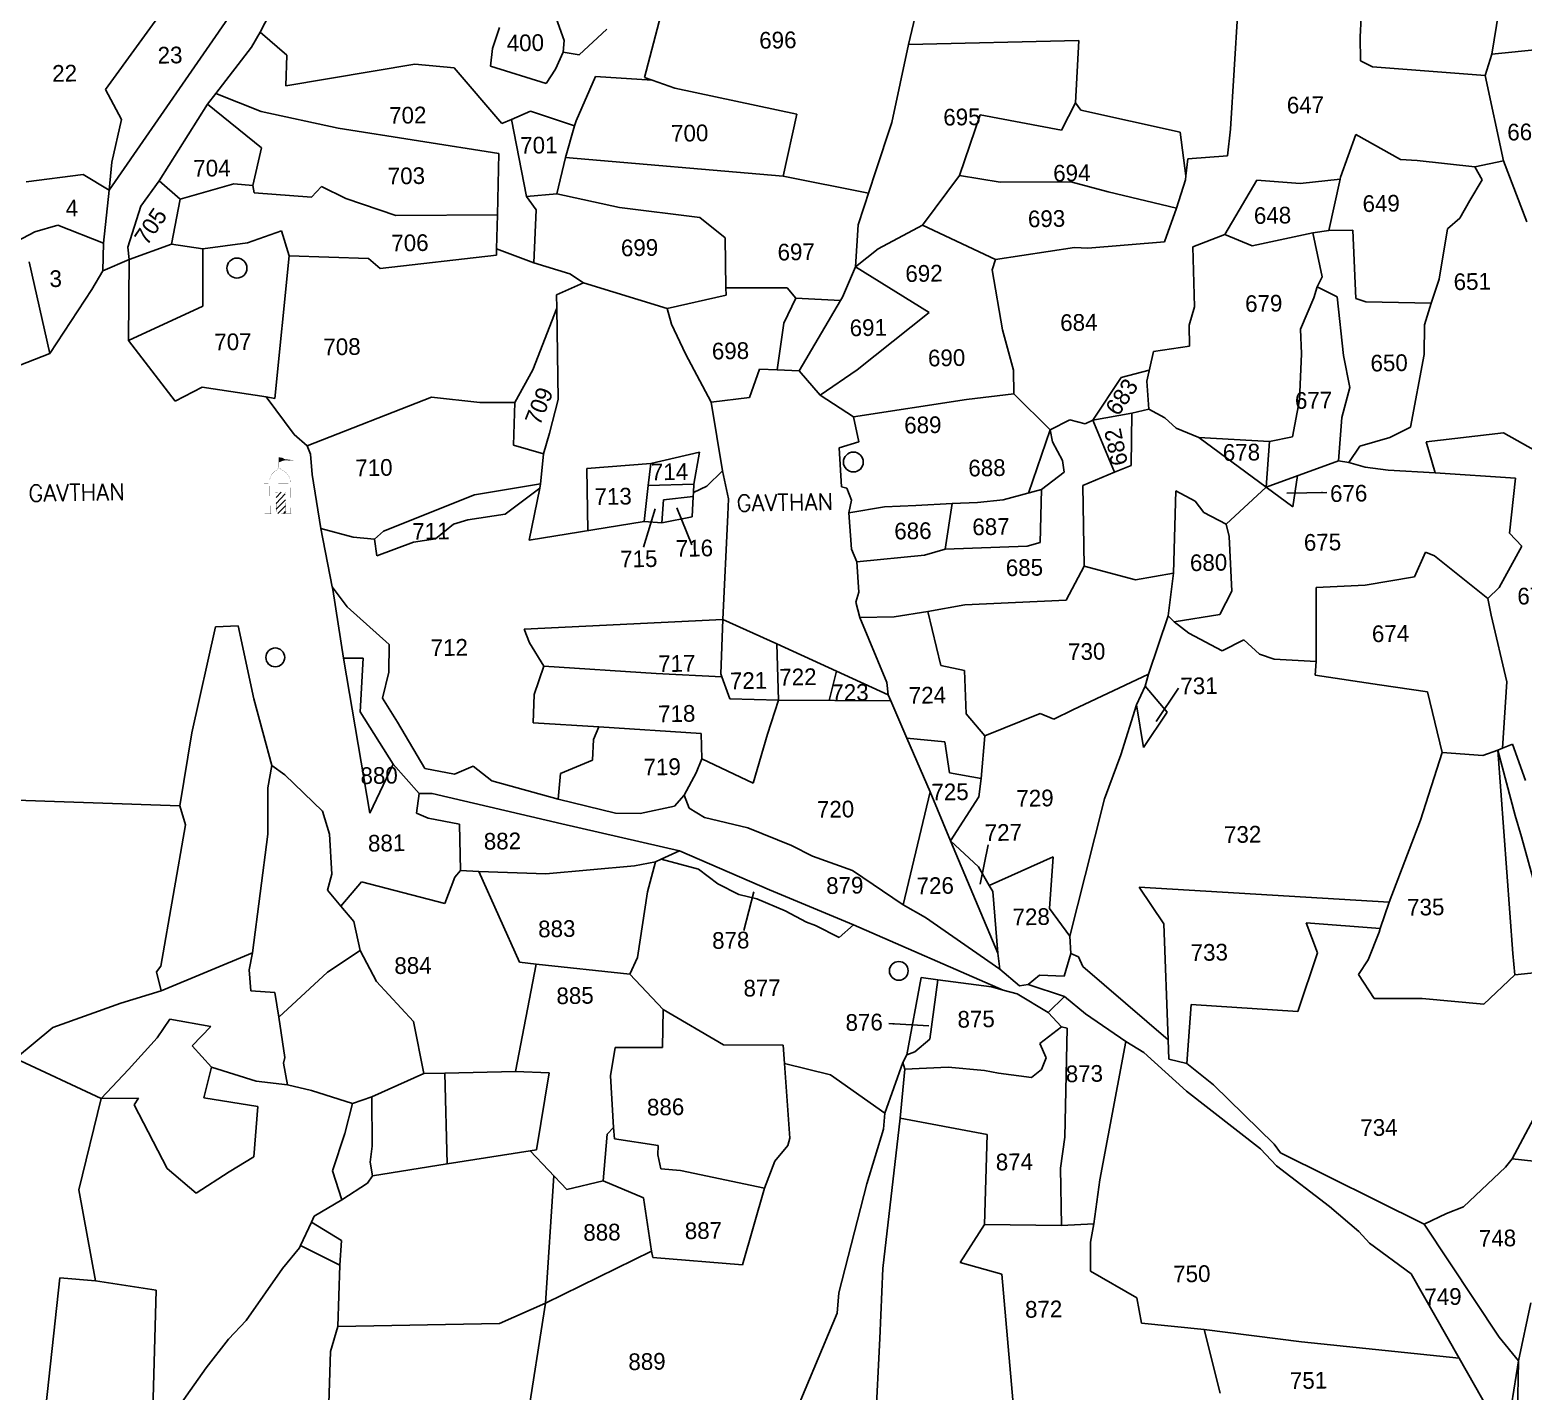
# Model space of a CAD drawing. Header units: metres. Extents: x 276272 to 279333, y 2076915 to 2080427.
# Drawn here: x 276950 to 277627, y 2077674 to 2078291 of the extents above; entities that cross this region are included whole.
import ezdxf

# ---------------------------------------------------------------- set-up
doc = ezdxf.new("R2010")
doc.units = ezdxf.units.M
for name, color, linetype in [('OFF', 1, 'Continuous'), ('POLY_PARCEL', 6, 'Continuous'), ('TEXT_MAPIN', 7, 'Continuous'), ('TEXT_PARCEL', 7, 'Continuous')]:
    doc.layers.add(name, color=color, linetype=linetype)
doc.styles.get("Standard").update_dxf_attribs({"font": 'simplex.shx'})
doc.styles.add('TEXT_MAP', font='', dxfattribs={"height": 1.8})
doc.styles.get('TEXT_MAP').set_extended_font_data('Kruti Dev 050')
doc.dimstyles.get("Standard").update_dxf_attribs({"dimtxt": 0.18, "dimasz": 0.18, "dimexe": 0.18, "dimexo": 0.0625, "dimgap": 0.09, "dimtad": 0, "dimtih": 1, "dimtoh": 1, "dimdec": 4, "dimzin": 0, "dimdsep": 46, "dimtxsty": 'Standard', "dimcen": 0.09, "dimadec": 0, "dimazin": 0, "dimtfac": 1, "dimtdec": 4, "dimtofl": 0, "dimtmove": 0, "dimatfit": 3, "dimfxl": 1, "dimtolj": 1, "dimtzin": 0, "dimarcsym": 0})

msp = doc.modelspace()

# ---------------------------------------------------------------- hatches: boundary and pattern name
at = {"linetype": 'Continuous'}
msp.add_hatch(color=256, dxfattribs=at).paths.add_polyline_path([(277064.83, 2078096.07), (277066.16, 2078096.31), (277067.65, 2078096.19), (277069.5, 2078096.3), (277065.71, 2078096.75), (277064.51, 2078097.4), (277063.03, 2078097.6), (277063.03, 2078095.44), (277063.29, 2078095.45)])
h = msp.add_hatch(dxfattribs=at)
h.set_pattern_fill('ANSI31', color=256, scale=15.14068, angle=0.96066, style=0)
h.set_pattern_definition([(45.96066, (276673.195, 2077642.171), (-1.360509, 1.3156345), [])])
h.paths.add_polyline_path([(277061.73, 2078081.84), (277061.9, 2078072.07), (277066.12, 2078072.14), (277065.96, 2078081.91)])

# ---------------------------------------------------------------- linework, layer by layer
at = {"linetype": 'Continuous', "const_width": 0.0757}
for points in [[(277058.92, 2078085.79), (277058.9, 2078087.53), (277059.67, 2078089.76), (277061.06, 2078091.19), (277062.31, 2078091.95), (277063.03, 2078093.08), (277063.93, 2078092.28), (277065.66, 2078091.05), (277066.63, 2078090.47), (277067.47, 2078089.37), (277068.08, 2078087.98), (277068.27, 2078085.95)], [(277063.03, 2078093.08), (277063.03, 2078097.6), (277064.51, 2078097.4), (277065.71, 2078096.75), (277069.5, 2078096.3), (277067.65, 2078096.19), (277066.16, 2078096.31), (277064.83, 2078096.07), (277063.29, 2078095.45), (277063.03, 2078095.44)], [(277056.33, 2078085.75), (277071.16, 2078086)], [(277059.15, 2078072.02), (277058.92, 2078085.79)], [(277068.5, 2078072.18), (277068.27, 2078085.95)], [(277061.9, 2078072.07), (277061.73, 2078081.84), (277065.96, 2078081.91), (277066.12, 2078072.14)], [(277056.56, 2078071.98), (277071.54, 2078072.23)]]:
    msp.add_lwpolyline(points, dxfattribs=at)
for centre, radius in [((277044.07, 2078183.4), 4.53), ((277323.48, 2078095.48), 4.5), ((277061.44, 2078006.92), 4.27), ((277344.06, 2077864.77), 4.25)]:
    msp.add_circle(centre, radius)
at = {"layer": 'OFF'}
for p, q in [((277291.69, 2078225.12), (277330.37, 2078217.41)), ((277396.24, 2078126.38), (277412.72, 2078110.03))]:
    msp.add_line(p, q, dxfattribs=at)
at = {"layer": 'POLY_PARCEL'}
for p, q in [((276984.42, 2078264.34), (277025.4, 2078320.71)), ((277054.58, 2078290.36), (277067.53, 2078315.36)), ((277612.88, 2078280.34), (277618.04, 2078312.74)), ((277045.47, 2078304.57), (276986.13, 2078218.68)), ((277353.68, 2078306.59), (277348.39, 2078284.83)), ((277192.41, 2078286.63), (277188.75, 2078296.71)), ((277236.27, 2078298.14), (277228.82, 2078269.82)), ((277494.48, 2078246.33), (277497.7, 2078300.23)), ((277553.59, 2078297.03), (277553.16, 2078288.21)), ((277054.58, 2078290.36), (277050.62, 2078283.52)), ((277066.69, 2078279.95), (277054.58, 2078290.36)), ((277163.15, 2078292.48), (277159.83, 2078282.92)), ((277199.17, 2078280.09), (277211.66, 2078291.71)), ((277050.62, 2078283.52), (277034.45, 2078262.51)), ((277159.83, 2078282.92), (277159.01, 2078274.99)), ((277191.87, 2078281.24), (277192.41, 2078286.63)), ((277348.39, 2078284.83), (277340.97, 2078249.38)), ((277425.64, 2078286.6), (277348.39, 2078284.83)), ((277424.23, 2078258.32), (277425.64, 2078286.6)), ((277553.16, 2078288.21), (277553.34, 2078277.44)), ((277635.35, 2078282.62), (277612.88, 2078280.34)), ((277066.29, 2078266), (277066.69, 2078279.95)), ((277124.76, 2078275.85), (277066.29, 2078266)), ((277142.53, 2078274.25), (277124.76, 2078275.85)), ((277159.01, 2078274.99), (277184.18, 2078267.17)), ((277188.51, 2078273.58), (277191.87, 2078281.24)), ((277191.87, 2078281.24), (277199.17, 2078280.09)), ((277553.34, 2078277.44), (277558.78, 2078274.68)), ((277609.87, 2078270.79), (277612.88, 2078280.34)), ((277164.19, 2078248.96), (277142.53, 2078274.25)), ((277184.18, 2078267.17), (277188.51, 2078273.58)), ((277197.77, 2078250.15), (277206.63, 2078270.26)), ((277206.63, 2078270.26), (277232.29, 2078268.6)), ((277228.82, 2078269.82), (277232.29, 2078268.6)), ((277232.29, 2078268.6), (277242.53, 2078264.98)), ((277558.78, 2078274.68), (277609.87, 2078270.79)), ((277609.87, 2078270.79), (277618.17, 2078232.11)), ((276991.72, 2078250.8), (276984.42, 2078264.34)), ((277034.45, 2078262.51), (277030.79, 2078257.75)), ((277034.45, 2078262.51), (277055.03, 2078254.34)), ((277242.53, 2078264.98), (277297.88, 2078253.24)), ((277008.75, 2078223), (277030.79, 2078257.75)), ((277030.79, 2078257.75), (277055.15, 2078237.91)), ((277417.84, 2078245.96), (277424.23, 2078258.32)), ((277424.23, 2078258.32), (277426.64, 2078255.06)), ((277426.64, 2078255.06), (277471.58, 2078244.98)), ((276987.33, 2078231.42), (276991.72, 2078250.8)), ((277055.03, 2078254.34), (277090.02, 2078246.92)), ((277168.48, 2078250.82), (277164.19, 2078248.96)), ((277177.1, 2078254.56), (277168.48, 2078250.82)), ((277168.48, 2078250.82), (277175.37, 2078215.85)), ((277197.1, 2078247.85), (277177.1, 2078254.56)), ((277197.1, 2078247.85), (277197.77, 2078250.15)), ((277297.88, 2078253.24), (277291.69, 2078225.12)), ((277340.97, 2078249.38), (277333.34, 2078226.65)), ((277371.53, 2078225.4), (277380.97, 2078252.88)), ((277380.97, 2078252.88), (277417.84, 2078245.96)), ((277090.02, 2078246.92), (277162.78, 2078235.42)), ((277192.98, 2078233.6), (277197.1, 2078247.85)), ((277471.58, 2078244.98), (277474.15, 2078225.26)), ((277493.1, 2078234.27), (277494.48, 2078246.33)), ((277551.29, 2078244.02), (277544.32, 2078224.58)), ((277571.45, 2078232.64), (277551.29, 2078244.02)), ((277055.15, 2078237.91), (277051.2, 2078220.88)), ((277162.78, 2078235.42), (277162.12, 2078207.63)), ((276986.13, 2078218.68), (276987.33, 2078231.42)), ((277189.01, 2078217.02), (277192.98, 2078233.6)), ((277291.69, 2078225.12), (277192.98, 2078233.6)), ((277474.15, 2078225.26), (277475.06, 2078233.02)), ((277475.06, 2078233.02), (277493.1, 2078234.27)), ((277579.06, 2078232.13), (277571.45, 2078232.64)), ((277605.23, 2078229.36), (277579.06, 2078232.13)), ((277618.17, 2078232.11), (277605.23, 2078229.36)), ((277605.23, 2078229.36), (277608.49, 2078223.39)), ((277628.78, 2078204.41), (277618.17, 2078232.11)), ((276974.4, 2078225.8), (276948.6, 2078222.58)), ((276986.13, 2078218.68), (276974.4, 2078225.8)), ((277008.75, 2078223), (277000.46, 2078211.42)), ((277018.32, 2078214.68), (277008.75, 2078223)), ((277042.7, 2078221.68), (277018.32, 2078214.68)), ((277051.2, 2078220.88), (277042.7, 2078221.68)), ((277051.2, 2078220.88), (277051.87, 2078217.55)), ((277333.34, 2078226.65), (277325.72, 2078202.97)), ((277354.76, 2078202.83), (277371.53, 2078225.4)), ((277371.53, 2078225.4), (277389.96, 2078222.42)), ((277389.96, 2078222.42), (277422, 2078222.48)), ((277422, 2078222.48), (277439.04, 2078218.06)), ((277469.94, 2078210.61), (277473.95, 2078223.5)), ((277473.95, 2078223.5), (277474.15, 2078225.26)), ((277491.83, 2078198.68), (277506.31, 2078223.31)), ((277506.31, 2078223.31), (277525.99, 2078221.74)), ((277525.99, 2078221.74), (277544.13, 2078223.69)), ((277544.13, 2078223.69), (277539.02, 2078200.42)), ((277544.32, 2078224.58), (277544.13, 2078223.69)), ((277608.49, 2078223.39), (277602.95, 2078214.11)), ((276986.13, 2078218.68), (276983.56, 2078194.76)), ((277014.42, 2078194.23), (277018.32, 2078214.68)), ((277051.87, 2078217.55), (277077.82, 2078215.63)), ((277077.82, 2078215.63), (277082.45, 2078220.42)), ((277082.45, 2078220.42), (277093.38, 2078214.95)), ((277093.38, 2078214.95), (277116.13, 2078207.32)), ((277175.37, 2078215.85), (277189.01, 2078217.02)), ((277175.37, 2078215.85), (277179.71, 2078209.8)), ((277189.01, 2078217.02), (277217.49, 2078210.89)), ((277439.04, 2078218.06), (277469.94, 2078210.61)), ((277602.95, 2078214.11), (277598.33, 2078206.12)), ((277000.46, 2078211.42), (276994.65, 2078192.95)), ((277116.13, 2078207.32), (277162.12, 2078207.63)), ((277162.12, 2078207.63), (277161.74, 2078192.11)), ((277179.71, 2078209.8), (277178.7, 2078185.76)), ((277217.49, 2078210.89), (277253.85, 2078206.32)), ((277464.49, 2078195.31), (277469.94, 2078210.61)), ((276952.47, 2078199.83), (276962.9, 2078202.8)), ((276962.9, 2078202.8), (276983.56, 2078194.76)), ((277253.85, 2078206.32), (277265.32, 2078197.09)), ((277325.72, 2078202.97), (277324.44, 2078183.95)), ((277334.67, 2078192.13), (277354.76, 2078202.83)), ((277354.76, 2078202.83), (277387.93, 2078187.37)), ((277539.02, 2078200.42), (277549.8, 2078200.6)), ((277549.8, 2078200.6), (277551.27, 2078169.58)), ((277592.7, 2078201.27), (277588.96, 2078178.4)), ((277598.33, 2078206.12), (277592.7, 2078201.27)), ((276941.65, 2078194.06), (276952.47, 2078199.83)), ((276983.56, 2078194.76), (276983.31, 2078182.18)), ((277014.42, 2078194.23), (276995.21, 2078187.31)), ((277028.59, 2078192.11), (277014.42, 2078194.23)), ((277028.59, 2078192.11), (277048.81, 2078194.8)), ((277048.81, 2078194.8), (277064.27, 2078200.24)), ((277064.27, 2078200.24), (277067.76, 2078189)), ((277265.32, 2078197.09), (277265.7, 2078174.49)), ((277429.68, 2078192.51), (277464.49, 2078195.31)), ((277491.83, 2078198.68), (277477.34, 2078193.03)), ((277504.28, 2078193.5), (277491.83, 2078198.68)), ((277531.75, 2078199.35), (277504.28, 2078193.5)), ((277539.02, 2078200.42), (277531.75, 2078199.35)), ((277531.75, 2078199.35), (277535.89, 2078179.46)), ((276983.31, 2078182.18), (276995.21, 2078187.31)), ((276994.65, 2078192.95), (276995.21, 2078187.31)), ((276995.21, 2078187.31), (276994.89, 2078150.57)), ((277028.55, 2078166.2), (277028.59, 2078192.11)), ((277067.76, 2078189), (277061.3, 2078124.36)), ((277103.74, 2078187.8), (277067.76, 2078189)), ((277109, 2078183.18), (277103.74, 2078187.8)), ((277161.67, 2078189.25), (277109, 2078183.18)), ((277161.74, 2078192.11), (277161.67, 2078189.25)), ((277178.7, 2078185.76), (277161.74, 2078192.11)), ((277324.44, 2078183.95), (277334.67, 2078192.13)), ((277386.42, 2078182.6), (277387.93, 2078187.37)), ((277387.93, 2078187.37), (277423.65, 2078192.72)), ((277423.65, 2078192.72), (277429.68, 2078192.51)), ((277477.34, 2078193.03), (277478.11, 2078165.8)), ((276959.25, 2078144.76), (276949.93, 2078186.28)), ((276983.31, 2078182.18), (276978.33, 2078173.72)), ((277194.91, 2078180.84), (277178.7, 2078185.76)), ((277201.1, 2078176.71), (277194.91, 2078180.84)), ((277318.55, 2078170.2), (277324.44, 2078183.95)), ((277357.78, 2078163.32), (277324.44, 2078183.95)), ((277391, 2078155.43), (277386.42, 2078182.6)), ((276978.33, 2078173.72), (276959.25, 2078144.76)), ((277201.1, 2078176.71), (277188.94, 2078171.32)), ((277239, 2078165.09), (277201.1, 2078176.71)), ((277265.7, 2078174.49), (277293.5, 2078174.49)), ((277265.7, 2078174.49), (277265.75, 2078171.2)), ((277293.5, 2078174.49), (277297.35, 2078169.84)), ((277532.24, 2078169.87), (277533.75, 2078174.99)), ((277535.89, 2078179.46), (277533.75, 2078174.99)), ((277533.75, 2078174.99), (277542.7, 2078170.39)), ((277588.96, 2078178.4), (277585.34, 2078167.57)), ((277188.94, 2078171.32), (277189.04, 2078165.2)), ((277265.75, 2078171.2), (277239, 2078165.09)), ((277297.35, 2078169.84), (277291.89, 2078158.45)), ((277297.35, 2078169.84), (277317.68, 2078168.74)), ((277298.84, 2078136.9), (277317.68, 2078168.74)), ((277317.68, 2078168.74), (277318.55, 2078170.2)), ((277526.15, 2078155.67), (277532.24, 2078169.87)), ((277542.7, 2078170.39), (277545.68, 2078143.83)), ((277551.27, 2078169.58), (277555.73, 2078168.07)), ((277555.73, 2078168.07), (277585.34, 2078167.57)), ((277585.34, 2078167.57), (277582.34, 2078157.7)), ((276994.89, 2078150.57), (277028.55, 2078166.2)), ((277178.2, 2078137.23), (277189.04, 2078165.2)), ((277189.04, 2078165.2), (277189.74, 2078123.76)), ((277239, 2078165.09), (277241, 2078158.06)), ((277325.23, 2078137.34), (277357.78, 2078163.32)), ((277478.11, 2078165.8), (277475.72, 2078157.52)), ((277241, 2078158.06), (277247.35, 2078144.51)), ((277291.89, 2078158.45), (277288.92, 2078137.25)), ((277396.06, 2078137.15), (277391, 2078155.43)), ((277475.72, 2078157.52), (277475.88, 2078148.02)), ((277526.65, 2078144.59), (277526.15, 2078155.67)), ((277582.34, 2078157.7), (277582.14, 2078144.29)), ((277016.08, 2078123.13), (276994.89, 2078150.57)), ((277475.88, 2078148.02), (277459.44, 2078145.53)), ((276959.25, 2078144.76), (276945.36, 2078139.18)), ((277247.35, 2078144.51), (277259.03, 2078122.57)), ((277459.44, 2078145.53), (277456.49, 2078132.17)), ((277525.73, 2078123.67), (277526.65, 2078144.59)), ((277545.68, 2078143.83), (277548.46, 2078129.31)), ((277582.14, 2078144.29), (277576.04, 2078111.25)), ((277169.97, 2078122.49), (277178.2, 2078137.23)), ((277276.43, 2078124.75), (277280.93, 2078137.54)), ((277280.93, 2078137.54), (277288.92, 2078137.25)), ((277288.92, 2078137.25), (277298.84, 2078136.9)), ((277298.84, 2078136.9), (277308.46, 2078125.75)), ((277308.46, 2078125.75), (277325.23, 2078137.34)), ((277396.24, 2078126.38), (277396.06, 2078137.15)), ((277444.8, 2078133.81), (277431.98, 2078114.47)), ((277457.6, 2078137.2), (277444.8, 2078133.81)), ((277028.23, 2078129.46), (277016.08, 2078123.13)), ((277057.35, 2078124.97), (277028.23, 2078129.46)), ((277374.73, 2078123.8), (277396.24, 2078126.38)), ((277456.49, 2078132.17), (277457.34, 2078119.52)), ((277548.46, 2078129.31), (277544.88, 2078115.63)), ((277069.98, 2078107.97), (277057.35, 2078124.97)), ((277061.3, 2078124.36), (277057.35, 2078124.97)), ((277132.28, 2078124.91), (277075.94, 2078102.88)), ((277154.1, 2078122.51), (277132.28, 2078124.91)), ((277169.97, 2078122.49), (277154.1, 2078122.51)), ((277169.35, 2078103.17), (277169.97, 2078122.49)), ((277189.74, 2078123.76), (277185.75, 2078108.62)), ((277259.03, 2078122.57), (277276.43, 2078124.75)), ((277259.03, 2078122.57), (277264.22, 2078091.53)), ((277308.46, 2078125.75), (277323.52, 2078115.97)), ((277323.52, 2078115.97), (277374.73, 2078123.8)), ((277457.34, 2078119.52), (277449.68, 2078117.62)), ((277457.34, 2078119.52), (277464.69, 2078115.52)), ((277522.53, 2078106.83), (277525.73, 2078123.67)), ((277325.92, 2078104.61), (277323.52, 2078115.97)), ((277421.52, 2078114.61), (277412.72, 2078110.03)), ((277428.52, 2078112.83), (277421.52, 2078114.61)), ((277431.98, 2078114.47), (277428.52, 2078112.83)), ((277431.98, 2078114.47), (277449.68, 2078117.62)), ((277441.89, 2078090.88), (277431.98, 2078114.47)), ((277449.68, 2078117.62), (277449.44, 2078093.86)), ((277464.69, 2078115.52), (277469.84, 2078110.86)), ((277544.88, 2078115.63), (277543.31, 2078096.09)), ((277075.94, 2078102.88), (277069.98, 2078107.97)), ((277185.75, 2078108.62), (277183.08, 2078099.16)), ((277412.72, 2078110.03), (277402.83, 2078081.43)), ((277412.72, 2078110.03), (277413.76, 2078104.66)), ((277469.84, 2078110.86), (277480.06, 2078106.6)), ((277480.06, 2078106.6), (277512.1, 2078104.75)), ((277480.06, 2078106.6), (277510.55, 2078084.14)), ((277512.1, 2078104.75), (277522.53, 2078106.83)), ((277566.6, 2078106.65), (277553.04, 2078102.62)), ((277576.04, 2078111.25), (277566.6, 2078106.65)), ((277583.12, 2078104.71), (277618.23, 2078108.79)), ((277618.23, 2078108.79), (277632.95, 2078100.48)), ((277075.94, 2078102.88), (277077.39, 2078099.11)), ((277077.39, 2078099.11), (277078.23, 2078089.79)), ((277183.08, 2078099.16), (277169.35, 2078103.17)), ((277182.24, 2078091.49), (277183.08, 2078099.16)), ((277231.67, 2078094.78), (277253.71, 2078099.99)), ((277253.71, 2078099.99), (277251.19, 2078085.43)), ((277317.09, 2078101.93), (277325.92, 2078104.61)), ((277318.03, 2078084.21), (277317.09, 2078101.93)), ((277413.76, 2078104.66), (277418.34, 2078096.19)), ((277510.55, 2078084.14), (277512.1, 2078104.75)), ((277553.04, 2078102.62), (277548.1, 2078095.26)), ((277587.16, 2078090.53), (277583.12, 2078104.71)), ((277231.67, 2078094.78), (277202.66, 2078092.57)), ((277202.66, 2078092.57), (277203.07, 2078064.3)), ((277230.53, 2078084.82), (277231.67, 2078094.78)), ((277418.34, 2078096.19), (277419.07, 2078090.81)), ((277449.44, 2078093.86), (277441.89, 2078090.88)), ((277543.31, 2078096.09), (277510.55, 2078084.14)), ((277543.31, 2078096.09), (277548.1, 2078095.26)), ((277548.1, 2078095.26), (277555.42, 2078093.16)), ((277555.42, 2078093.16), (277565.9, 2078091.75)), ((277078.23, 2078089.79), (277082.1, 2078065.32)), ((277151.69, 2078080.65), (277181.6, 2078085.66)), ((277181.37, 2078083.57), (277181.6, 2078085.66)), ((277181.6, 2078085.66), (277182.24, 2078091.49)), ((277230.53, 2078084.82), (277251.19, 2078085.43)), ((277251.19, 2078085.43), (277250.99, 2078081.67)), ((277264.22, 2078091.53), (277257.08, 2078084.49)), ((277264.22, 2078091.53), (277266.86, 2078078.78)), ((277419.07, 2078090.81), (277408.74, 2078083.04)), ((277441.89, 2078090.88), (277427.43, 2078084.81)), ((277522.67, 2078075.22), (277524.83, 2078089.35)), ((277565.9, 2078091.75), (277587.16, 2078090.53)), ((277623.6, 2078088.1), (277587.16, 2078090.53)), ((277620.91, 2078063.17), (277623.6, 2078088.1)), ((277110.48, 2078064.07), (277151.69, 2078080.65)), ((277165.67, 2078071.9), (277181.37, 2078083.57)), ((277181.37, 2078083.57), (277176.58, 2078059.99)), ((277228.65, 2078068.47), (277230.53, 2078084.82)), ((277250.89, 2078079.83), (277237.48, 2078078.29)), ((277250.89, 2078079.83), (277250.4, 2078070.56)), ((277250.99, 2078081.67), (277250.89, 2078079.83)), ((277257.08, 2078084.49), (277250.99, 2078081.67)), ((277266.86, 2078078.78), (277266.63, 2078071.52)), ((277320.57, 2078083.61), (277318.03, 2078084.21)), ((277322.56, 2078078.26), (277320.57, 2078083.61)), ((277391.38, 2078078.31), (277408.74, 2078083.04)), ((277408.74, 2078083.04), (277408.19, 2078058.96)), ((277427.43, 2078084.81), (277428.05, 2078048.19)), ((277469.65, 2078082.41), (277468.55, 2078045.07)), ((277478.38, 2078077.72), (277469.65, 2078082.41)), ((277510.55, 2078084.14), (277492.38, 2078067.24)), ((277510.55, 2078084.14), (277522.67, 2078075.22)), ((277148.77, 2078069.2), (277165.67, 2078071.9)), ((277237.48, 2078078.29), (277236.61, 2078067.91)), ((277321.44, 2078072.39), (277322.56, 2078078.26)), ((277337.55, 2078075.19), (277321.44, 2078072.39)), ((277321.44, 2078072.39), (277322.66, 2078055.94)), ((277351.81, 2078075.75), (277337.55, 2078075.19)), ((277368.27, 2078076.66), (277351.81, 2078075.75)), ((277365.13, 2078056.02), (277368.27, 2078076.66)), ((277368.27, 2078076.66), (277379.68, 2078077.17)), ((277379.68, 2078077.17), (277391.38, 2078078.31)), ((277482.27, 2078072.6), (277478.38, 2078077.72)), ((277492.38, 2078067.24), (277482.27, 2078072.6)), ((277082.1, 2078065.32), (277087.27, 2078038.95)), ((277082.1, 2078065.32), (277096.69, 2078061.42)), ((277134.04, 2078060.66), (277142.23, 2078067.36)), ((277142.23, 2078067.36), (277148.77, 2078069.2)), ((277176.58, 2078059.99), (277228.65, 2078068.47)), ((277236.61, 2078067.91), (277228.65, 2078068.47)), ((277250.4, 2078070.56), (277236.61, 2078067.91)), ((277266.63, 2078071.52), (277264.31, 2078024.14)), ((277492.38, 2078067.24), (277493.86, 2078061.74)), ((277096.69, 2078061.42), (277106.39, 2078060.54)), ((277106.39, 2078060.54), (277110.48, 2078064.07)), ((277106.39, 2078060.54), (277107.55, 2078052.96)), ((277107.55, 2078052.96), (277124.04, 2078059.11)), ((277124.04, 2078059.11), (277134.04, 2078060.66)), ((277408.19, 2078058.96), (277402.2, 2078057.27)), ((277493.86, 2078061.74), (277494.97, 2078036.87)), ((277626.54, 2078057.39), (277620.91, 2078063.17)), ((277322.66, 2078055.94), (277324.98, 2078050.28)), ((277324.98, 2078050.28), (277355.67, 2078053.32)), ((277355.67, 2078053.32), (277365.13, 2078056.02)), ((277402.2, 2078057.27), (277365.13, 2078056.02)), ((277577.84, 2078043.45), (277582.84, 2078054.59)), ((277582.84, 2078054.59), (277586.85, 2078052.92)), ((277586.85, 2078052.92), (277611.03, 2078033.63)), ((277616.13, 2078038.56), (277626.54, 2078057.39)), ((277324.98, 2078050.28), (277325.9, 2078036.46)), ((277428.05, 2078048.19), (277420, 2078032.85)), ((277451.31, 2078042.02), (277428.05, 2078048.19)), ((277468.55, 2078045.07), (277451.31, 2078042.02)), ((277466.11, 2078025.68), (277468.55, 2078045.07)), ((277087.27, 2078038.95), (277094.1, 2078029.81)), ((277087.27, 2078038.95), (277087.5, 2078037.76)), ((277533.19, 2078005.03), (277533.32, 2078038.55)), ((277533.32, 2078038.55), (277555.43, 2078039.61)), ((277555.43, 2078039.61), (277577.84, 2078043.45)), ((277611.03, 2078033.63), (277616.13, 2078038.56)), ((277087.5, 2078037.76), (277092.31, 2078006.54)), ((277325.9, 2078036.46), (277324.59, 2078031.94)), ((277324.59, 2078031.94), (277326.44, 2078025.06)), ((277420, 2078032.85), (277374.06, 2078030.7)), ((277494.97, 2078036.87), (277489.61, 2078026.42)), ((277612.54, 2078026.05), (277611.03, 2078033.63)), ((277094.1, 2078029.81), (277113.08, 2078012.69)), ((277326.44, 2078025.06), (277341.99, 2078025.32)), ((277326.44, 2078025.06), (277338.61, 2077995.56)), ((277341.99, 2078025.32), (277357.16, 2078027.65)), ((277374.06, 2078030.7), (277357.16, 2078027.65)), ((277357.16, 2078027.65), (277363.11, 2078003.21)), ((277457.22, 2077999.26), (277466.11, 2078025.68)), ((277468.92, 2078022.96), (277466.11, 2078025.68)), ((277489.61, 2078026.42), (277468.92, 2078022.96)), ((277619.62, 2077995.76), (277612.54, 2078026.05)), ((277034.38, 2078020.72), (277023.64, 2077972.76)), ((277044.59, 2078021.22), (277034.38, 2078020.72)), ((277051.74, 2077988.06), (277044.59, 2078021.22)), ((277264.31, 2078024.14), (277174.22, 2078019.72)), ((277174.22, 2078019.72), (277176.74, 2078013.54)), ((277264.31, 2078024.14), (277263.42, 2077999.44)), ((277288.77, 2078013), (277264.31, 2078024.14)), ((277468.92, 2078022.96), (277475.58, 2078017.89)), ((277475.58, 2078017.89), (277490.58, 2078009.84)), ((277113.08, 2078012.69), (277112.98, 2078000.23)), ((277176.74, 2078013.54), (277183.14, 2078002.93)), ((277339.29, 2077990), (277288.77, 2078013)), ((277289.55, 2077987.44), (277288.77, 2078013)), ((277490.58, 2078009.84), (277500.52, 2078014.85)), ((277500.52, 2078014.85), (277507.54, 2078008.4)), ((277092.31, 2078006.54), (277101.35, 2078006.57)), ((277092.31, 2078006.54), (277104.37, 2077936.22)), ((277101.35, 2078006.57), (277099.88, 2077982.26)), ((277507.54, 2078008.4), (277514.15, 2078006.09)), ((277514.15, 2078006.09), (277533.19, 2078005.03)), ((277533.19, 2078005.03), (277532.78, 2077998.8)), ((277112.98, 2078000.23), (277110.06, 2077988.35)), ((277183.14, 2078002.93), (277178.86, 2077990.07)), ((277183.14, 2078002.93), (277234.02, 2077999.64)), ((277234.02, 2077999.64), (277263.89, 2077998.1)), ((277263.42, 2077999.44), (277263.89, 2077998.1)), ((277263.89, 2077998.1), (277267.41, 2077988.1)), ((277315.88, 2078000.66), (277312.49, 2077987.35)), ((277363.11, 2078003.21), (277373.86, 2078000.98)), ((277373.86, 2078000.98), (277374.54, 2077981.29)), ((277422.91, 2077983.14), (277457.22, 2077999.26)), ((277457.22, 2077999.26), (277455.79, 2077993.79)), ((277532.78, 2077998.8), (277561.9, 2077994.45)), ((277338.61, 2077995.56), (277339.29, 2077990)), ((277451.88, 2077985.32), (277455.79, 2077993.79)), ((277455.79, 2077993.79), (277465.65, 2077982.12)), ((277561.9, 2077994.45), (277583.73, 2077991.36)), ((277583.73, 2077991.36), (277590.42, 2077963.83)), ((277617.7, 2077965.67), (277619.62, 2077995.76)), ((277059.83, 2077957.88), (277051.74, 2077988.06)), ((277110.06, 2077988.35), (277116.79, 2077977.56)), ((277178.86, 2077990.07), (277178.39, 2077977.28)), ((277267.41, 2077988.1), (277289.55, 2077987.44)), ((277284.62, 2077972.15), (277289.55, 2077987.44)), ((277289.55, 2077987.44), (277340.38, 2077987.25)), ((277340.38, 2077987.25), (277339.29, 2077990)), ((277347.72, 2077970.35), (277340.38, 2077987.25)), ((277451.88, 2077985.32), (277444.78, 2077962.78)), ((277455.01, 2077966.06), (277451.88, 2077985.32)), ((277099.88, 2077982.26), (277114.87, 2077958.48)), ((277116.79, 2077977.56), (277129.29, 2077956.59)), ((277178.39, 2077977.28), (277208.15, 2077975.36)), ((277374.54, 2077981.29), (277383, 2077971.41)), ((277383, 2077971.41), (277408.07, 2077981.51)), ((277408.07, 2077981.51), (277414.34, 2077978.85)), ((277414.34, 2077978.85), (277422.91, 2077983.14)), ((277465.65, 2077982.12), (277455.01, 2077966.06)), ((277023.64, 2077972.76), (277018.24, 2077939.58)), ((277205.72, 2077969.71), (277208.15, 2077975.36)), ((277208.15, 2077975.36), (277254.53, 2077972.34)), ((277254.53, 2077972.34), (277254.73, 2077960.94)), ((277278.08, 2077949.92), (277284.62, 2077972.15)), ((277381.4, 2077952.06), (277383, 2077971.41)), ((277205.25, 2077960.36), (277205.72, 2077969.71)), ((277347.72, 2077970.35), (277364.93, 2077968.6)), ((277358.3, 2077946.01), (277347.72, 2077970.35)), ((277364.93, 2077968.6), (277367.03, 2077954.62)), ((277580.6, 2077933.11), (277590.42, 2077963.83)), ((277590.42, 2077963.83), (277608.77, 2077962.41)), ((277608.77, 2077962.41), (277615.64, 2077964.91)), ((277615.64, 2077964.91), (277617.7, 2077965.67)), ((277622.41, 2077872.65), (277615.64, 2077964.91)), ((277615.64, 2077964.91), (277623.43, 2077935.21)), ((277622.25, 2077967.53), (277617.7, 2077965.67)), ((277628.06, 2077951.04), (277622.25, 2077967.53)), ((277059.83, 2077957.88), (277058.07, 2077947.8)), ((277065.83, 2077953.7), (277059.83, 2077957.88)), ((277104.37, 2077936.22), (277114.87, 2077958.48)), ((277114.87, 2077958.48), (277126.64, 2077945.16)), ((277142.73, 2077954.02), (277151.08, 2077957.58)), ((277151.08, 2077957.58), (277159.61, 2077950.87)), ((277190.71, 2077954.2), (277205.25, 2077960.36)), ((277254.73, 2077960.94), (277252.22, 2077954.51)), ((277254.73, 2077960.94), (277278.08, 2077949.92)), ((277444.78, 2077962.78), (277437.33, 2077942.72)), ((277082.92, 2077937.18), (277065.83, 2077953.7)), ((277129.29, 2077956.59), (277142.73, 2077954.02)), ((277159.61, 2077950.87), (277189.66, 2077942.66)), ((277189.66, 2077942.66), (277190.71, 2077954.2)), ((277252.22, 2077954.51), (277246.78, 2077944.46)), ((277367.03, 2077954.62), (277381.4, 2077952.06)), ((277381.4, 2077952.06), (277380.3, 2077943.64)), ((277018.24, 2077939.58), (276905.62, 2077943.6)), ((277058.07, 2077947.8), (277058.09, 2077926.71)), ((277126.64, 2077945.16), (277125.47, 2077936.25)), ((277126.64, 2077945.16), (277132.6, 2077945.13)), ((277132.6, 2077945.13), (277191.4, 2077931.48)), ((277242.36, 2077939.49), (277246.78, 2077944.46)), ((277246.78, 2077944.46), (277249.06, 2077938.58)), ((277346.07, 2077894.74), (277358.3, 2077946.01)), ((277367.55, 2077923.8), (277358.3, 2077946.01)), ((277380.3, 2077943.64), (277367.55, 2077923.8)), ((277020.69, 2077931.05), (277018.24, 2077939.58)), ((277086.06, 2077926.69), (277082.92, 2077937.18)), ((277189.66, 2077942.66), (277215.62, 2077936.24)), ((277226.84, 2077936.12), (277242.36, 2077939.49)), ((277249.06, 2077938.58), (277255.99, 2077934.33)), ((277437.33, 2077942.72), (277428.57, 2077908.01)), ((277009.56, 2077866.94), (277020.69, 2077931.05)), ((277125.47, 2077936.25), (277130.78, 2077934.03)), ((277130.78, 2077934.03), (277145, 2077931.3)), ((277145, 2077931.3), (277145.35, 2077910.22)), ((277191.4, 2077931.48), (277244.71, 2077919.2)), ((277215.62, 2077936.24), (277226.84, 2077936.12)), ((277255.99, 2077934.33), (277275.69, 2077929.68)), ((277566.35, 2077895.9), (277580.6, 2077933.11)), ((277623.43, 2077935.21), (277626.36, 2077925.59)), ((277058.09, 2077926.71), (277051.08, 2077872.88)), ((277087.03, 2077908.58), (277086.06, 2077926.69)), ((277275.69, 2077929.68), (277295.46, 2077921.6)), ((277380.21, 2077911.87), (277367.55, 2077923.8)), ((277367.55, 2077923.8), (277388.97, 2077872.78)), ((277626.36, 2077925.59), (277642.94, 2077865.04)), ((277236.38, 2077915.37), (277244.71, 2077919.2)), ((277244.71, 2077919.2), (277285.51, 2077901.51)), ((277295.46, 2077921.6), (277304.88, 2077916.78)), ((277304.88, 2077916.78), (277323.07, 2077910.23)), ((277385.04, 2077903.52), (277414.09, 2077916.49)), ((277414.09, 2077916.49), (277412.3, 2077893.1)), ((277145.35, 2077910.22), (277142.77, 2077907.21)), ((277145.35, 2077910.22), (277153.65, 2077909.86)), ((277153.65, 2077909.86), (277184.14, 2077908.75)), ((277153.65, 2077909.86), (277172.15, 2077868.65)), ((277184.14, 2077908.75), (277224.3, 2077912.39)), ((277224.3, 2077912.39), (277233.83, 2077914.2)), ((277233.83, 2077914.2), (277230.1, 2077900.63)), ((277233.83, 2077914.2), (277236.38, 2077915.37)), ((277253.26, 2077910.93), (277236.38, 2077915.37)), ((277262.1, 2077904.23), (277253.26, 2077910.93)), ((277323.07, 2077910.23), (277346.07, 2077894.74)), ((277385.04, 2077903.52), (277380.21, 2077911.87)), ((277085.17, 2077901.3), (277087.03, 2077908.58)), ((277100.6, 2077905.19), (277091.23, 2077894.15)), ((277138.35, 2077895.27), (277100.6, 2077905.19)), ((277142.77, 2077907.21), (277138.35, 2077895.27)), ((277271.53, 2077899.4), (277262.1, 2077904.23)), ((277386.63, 2077900.77), (277385.04, 2077903.52)), ((277428.57, 2077908.01), (277421.55, 2077880.49)), ((277566.35, 2077895.9), (277453, 2077902.7)), ((277453, 2077902.7), (277464.19, 2077886.07)), ((277091.23, 2077894.15), (277085.17, 2077901.3)), ((277230.1, 2077900.63), (277225.65, 2077870.9)), ((277279.66, 2077897.36), (277271.53, 2077899.4)), ((277292.53, 2077891.97), (277279.66, 2077897.36)), ((277285.51, 2077901.51), (277323.48, 2077885.64)), ((277388.97, 2077872.78), (277386.63, 2077900.77)), ((277097, 2077887.16), (277091.23, 2077894.15)), ((277302.27, 2077886.84), (277292.53, 2077891.97)), ((277346.07, 2077894.74), (277356.14, 2077888.99)), ((277412.3, 2077893.1), (277421.55, 2077880.49)), ((277562.3, 2077884), (277566.35, 2077895.9)), ((277099.85, 2077874.03), (277097, 2077887.16)), ((277306.35, 2077885.35), (277302.27, 2077886.84)), ((277317.03, 2077879.93), (277306.35, 2077885.35)), ((277323.48, 2077885.64), (277317.03, 2077879.93)), ((277323.48, 2077885.64), (277391.44, 2077856.09)), ((277356.14, 2077888.99), (277389.87, 2077865.58)), ((277464.19, 2077886.07), (277466.14, 2077833.47)), ((277533.89, 2077872.91), (277528.67, 2077886.53)), ((277528.67, 2077886.53), (277562.3, 2077884)), ((277561.74, 2077882.34), (277562.3, 2077884)), ((277421.55, 2077880.49), (277421.99, 2077872.71)), ((277556.76, 2077869.82), (277561.74, 2077882.34)), ((277051.08, 2077872.88), (277009.75, 2077855.74)), ((277051.08, 2077872.88), (277049.56, 2077865.28)), ((277085.18, 2077864.23), (277099.85, 2077874.03)), ((277107.34, 2077859.99), (277099.85, 2077874.03)), ((277225.65, 2077870.9), (277222.16, 2077863.26)), ((277388.97, 2077872.78), (277389.87, 2077865.58)), ((277421.99, 2077872.71), (277419.05, 2077862.39)), ((277421.99, 2077872.71), (277425.49, 2077871.1)), ((277425.49, 2077871.1), (277427.44, 2077866.77)), ((277524.99, 2077846.3), (277533.89, 2077872.91)), ((277552.38, 2077863.18), (277556.76, 2077869.82)), ((277623.26, 2077862.99), (277622.41, 2077872.65)), ((277007.63, 2077864.27), (277009.56, 2077866.94)), ((277009.75, 2077855.74), (277007.63, 2077864.27)), ((277049.56, 2077865.28), (277050.38, 2077855.74)), ((277063.11, 2077843.76), (277085.18, 2077864.23)), ((277179.74, 2077867.79), (277170.34, 2077819.2)), ((277172.15, 2077868.65), (277179.74, 2077867.79)), ((277222.16, 2077863.26), (277179.74, 2077867.79)), ((277237.31, 2077847.24), (277222.16, 2077863.26)), ((277389.87, 2077865.58), (277398.72, 2077857.94)), ((277407.83, 2077862.82), (277402.76, 2077858.63)), ((277419.05, 2077862.39), (277407.83, 2077862.82)), ((277427.44, 2077866.77), (277466.14, 2077833.47)), ((277559.48, 2077852.24), (277552.38, 2077863.18)), ((277623.26, 2077862.99), (277609.31, 2077849.62)), ((277642.94, 2077865.04), (277623.26, 2077862.99)), ((276991.38, 2077850.16), (277009.75, 2077855.74)), ((277050.38, 2077855.74), (277061.27, 2077854.93)), ((277124.13, 2077841.82), (277107.34, 2077859.99)), ((277354.22, 2077861.73), (277347.64, 2077826.74)), ((277361.78, 2077860.75), (277354.22, 2077861.73)), ((277358.12, 2077833.77), (277361.78, 2077860.75)), ((277386.07, 2077857.59), (277361.78, 2077860.75)), ((277391.44, 2077856.09), (277386.07, 2077857.59)), ((277397.65, 2077854.36), (277391.44, 2077856.09)), ((277398.72, 2077857.94), (277402.76, 2077858.63)), ((277402.76, 2077858.63), (277419.17, 2077853.16)), ((276960.58, 2077839.09), (276991.38, 2077850.16)), ((277061.27, 2077854.93), (277063.11, 2077843.76)), ((277411.82, 2077845.88), (277397.65, 2077854.36)), ((277419.17, 2077853.16), (277411.82, 2077845.88)), ((277428.65, 2077845.23), (277419.17, 2077853.16)), ((277474.6, 2077822.72), (277476.64, 2077849.53)), ((277476.64, 2077849.53), (277524.99, 2077846.3)), ((277581.26, 2077852.26), (277559.48, 2077852.24)), ((277609.31, 2077849.62), (277581.26, 2077852.26)), ((277013.68, 2077842.8), (277007.88, 2077834.47)), ((277032.2, 2077839.49), (277013.68, 2077842.8)), ((277063.11, 2077843.76), (277065.73, 2077825.55)), ((277128.81, 2077818.17), (277124.13, 2077841.82)), ((277236.94, 2077830.1), (277237.31, 2077847.24)), ((277237.31, 2077847.24), (277264.61, 2077831.22)), ((277411.82, 2077845.88), (277417.84, 2077839.44)), ((277446.93, 2077832.77), (277428.65, 2077845.23)), ((276943.67, 2077824.97), (276960.58, 2077839.09)), ((277023.77, 2077830.78), (277032.2, 2077839.49)), ((277408, 2077831.8), (277417.84, 2077839.44)), ((277417.84, 2077839.44), (277420.35, 2077838.86)), ((277420.35, 2077838.86), (277419.31, 2077789.33)), ((277007.88, 2077834.47), (276994.94, 2077820.08)), ((277032.51, 2077821.04), (277023.77, 2077830.78)), ((277213.42, 2077817.18), (277215.51, 2077830.07)), ((277215.51, 2077830.07), (277236.94, 2077830.1)), ((277264.61, 2077831.22), (277291.65, 2077831.02)), ((277291.65, 2077831.02), (277292.24, 2077822.8)), ((277351.36, 2077828.05), (277358.12, 2077833.77)), ((277410.91, 2077825.31), (277408, 2077831.8)), ((277435.21, 2077769.98), (277446.93, 2077832.77)), ((277446.93, 2077832.77), (277455.2, 2077827.69)), ((277466.14, 2077833.47), (277466.46, 2077824.76)), ((276982.56, 2077806.91), (276943.67, 2077824.97)), ((277065.73, 2077825.55), (277065.11, 2077822.91)), ((277065.11, 2077822.91), (277066.93, 2077813.05)), ((277292.24, 2077822.8), (277294.66, 2077788.89)), ((277313.05, 2077817.57), (277292.24, 2077822.8)), ((277345.83, 2077823.28), (277337.74, 2077800.19)), ((277347.64, 2077826.74), (277345.83, 2077823.28)), ((277345.83, 2077823.28), (277346.82, 2077820.19)), ((277347.64, 2077826.74), (277351.36, 2077828.05)), ((277408.82, 2077819.98), (277410.91, 2077825.31)), ((277455.2, 2077827.69), (277474.49, 2077810.26)), ((277466.46, 2077824.76), (277474.6, 2077822.72)), ((277486.67, 2077813.14), (277474.6, 2077822.72)), ((276994.94, 2077820.08), (276982.56, 2077806.91)), ((277029.11, 2077807.14), (277032.51, 2077821.04)), ((277052.72, 2077814.79), (277032.51, 2077821.04)), ((277066.93, 2077813.05), (277052.72, 2077814.79)), ((277105.26, 2077807.71), (277128.81, 2077818.17)), ((277138.37, 2077818.41), (277128.81, 2077818.17)), ((277170.34, 2077819.2), (277138.37, 2077818.41)), ((277138.37, 2077818.41), (277139.4, 2077777.31)), ((277185.52, 2077818.61), (277170.34, 2077819.2)), ((277179.84, 2077783.59), (277185.52, 2077818.61)), ((277214.8, 2077793.81), (277213.42, 2077817.18)), ((277337.74, 2077800.19), (277313.05, 2077817.57)), ((277344.68, 2077798.06), (277346.82, 2077820.19)), ((277346.82, 2077820.19), (277366.43, 2077821.14)), ((277366.43, 2077821.14), (277382.97, 2077819.55)), ((277382.97, 2077819.55), (277389.22, 2077818.41)), ((277389.22, 2077818.41), (277404.21, 2077816.48)), ((277404.21, 2077816.48), (277408.82, 2077819.98)), ((277066.93, 2077813.05), (277077.85, 2077810.55)), ((277077.85, 2077810.55), (277096.41, 2077804.6)), ((277474.49, 2077810.26), (277507.96, 2077784.04)), ((277514.23, 2077786.2), (277486.67, 2077813.14)), ((277640.26, 2077813.54), (277622.14, 2077779.6)), ((276972.37, 2077765.55), (276982.56, 2077806.91)), ((276982.56, 2077806.91), (276999.44, 2077806.98)), ((276999.44, 2077806.98), (276997.51, 2077803.98)), ((276997.51, 2077803.98), (277012.5, 2077775.23)), ((277053.57, 2077803.27), (277029.11, 2077807.14)), ((277051.65, 2077780.5), (277053.57, 2077803.27)), ((277096.41, 2077804.6), (277093.01, 2077791.03)), ((277096.41, 2077804.6), (277105.26, 2077807.71)), ((277105.31, 2077785.3), (277105.26, 2077807.71)), ((277336.79, 2077729.85), (277344.68, 2077798.06)), ((277337.2, 2077792.93), (277337.74, 2077800.19)), ((277344.68, 2077798.06), (277384.06, 2077790.62)), ((277093.01, 2077791.03), (277087.36, 2077774.13)), ((277211.88, 2077790.8), (277210.07, 2077769.53)), ((277214.8, 2077793.81), (277211.88, 2077790.8)), ((277215.21, 2077788.55), (277214.8, 2077793.81)), ((277235.05, 2077785.58), (277215.21, 2077788.55)), ((277294.66, 2077788.89), (277293.73, 2077785.58)), ((277329.63, 2077768.15), (277337.2, 2077792.93)), ((277384.06, 2077790.62), (277382.88, 2077749.81)), ((277419.31, 2077789.33), (277417.36, 2077775.28)), ((277104.44, 2077778.04), (277105.31, 2077785.3)), ((277139.4, 2077777.31), (277176.97, 2077783.14)), ((277176.97, 2077783.14), (277179.84, 2077783.59)), ((277193.66, 2077765.63), (277176.97, 2077783.14)), ((277234.79, 2077781.29), (277235.05, 2077785.58)), ((277236.21, 2077775.06), (277234.79, 2077781.29)), ((277293.73, 2077785.58), (277287.91, 2077778.56)), ((277507.96, 2077784.04), (277515.26, 2077776.38)), ((277517.1, 2077782.2), (277514.23, 2077786.2)), ((277582.27, 2077749.88), (277517.1, 2077782.2)), ((277012.5, 2077775.23), (277025.55, 2077763.92)), ((277040.55, 2077773.72), (277051.65, 2077780.5)), ((277087.36, 2077774.13), (277091.54, 2077761.02)), ((277105.53, 2077771.8), (277104.44, 2077778.04)), ((277139.4, 2077777.31), (277105.53, 2077771.8)), ((277245.13, 2077774.22), (277236.21, 2077775.06)), ((277283.17, 2077766.29), (277245.13, 2077774.22)), ((277287.91, 2077778.56), (277283.17, 2077766.29)), ((277417.36, 2077775.28), (277417.8, 2077749.29)), ((277515.26, 2077776.38), (277539.32, 2077757.89)), ((277619.09, 2077775.82), (277600.07, 2077757.75)), ((277622.14, 2077779.6), (277619.09, 2077775.82)), ((277622.14, 2077779.6), (277641.8, 2077777.44)), ((277025.55, 2077763.92), (277040.55, 2077773.72)), ((277091.54, 2077761.02), (277103.28, 2077768.46)), ((277103.28, 2077768.46), (277105.53, 2077771.8)), ((277187.68, 2077771.91), (277183.97, 2077714.07)), ((277210.07, 2077769.53), (277193.66, 2077765.63)), ((277228.33, 2077761.93), (277210.07, 2077769.53)), ((277316.94, 2077718.84), (277329.63, 2077768.15)), ((277432.43, 2077750.15), (277435.21, 2077769.98)), ((276979.99, 2077724.16), (276972.37, 2077765.55)), ((277091.54, 2077761.02), (277079.13, 2077753.5)), ((277232.04, 2077737.61), (277228.33, 2077761.93)), ((277273.21, 2077731.52), (277283.17, 2077766.29)), ((277539.32, 2077757.89), (277552.6, 2077746.59)), ((277592.33, 2077754.81), (277582.27, 2077749.88)), ((277600.07, 2077757.75), (277592.33, 2077754.81)), ((277077.85, 2077750.84), (277072.94, 2077740.28)), ((277079.13, 2077753.5), (277077.85, 2077750.84)), ((277077.85, 2077750.84), (277091.51, 2077742.5)), ((277382.88, 2077749.81), (277371.95, 2077732.5)), ((277382.88, 2077749.81), (277417.8, 2077749.29)), ((277417.8, 2077749.29), (277432.43, 2077750.15)), ((277432.43, 2077750.15), (277431.02, 2077741.72)), ((277616.15, 2077698.75), (277582.27, 2077749.88)), ((277072.94, 2077740.28), (277072.44, 2077739.22)), ((277090.71, 2077731.29), (277072.94, 2077740.28)), ((277091.51, 2077742.5), (277090.71, 2077731.29)), ((277431.02, 2077741.72), (277430.92, 2077728.64)), ((277552.6, 2077746.59), (277557.36, 2077741.38)), ((277557.36, 2077741.38), (277576.29, 2077727.37)), ((277072.44, 2077739.22), (277064.69, 2077729.86)), ((277183.97, 2077714.07), (277232.04, 2077737.61)), ((277232.04, 2077737.61), (277232.6, 2077734.8)), ((277232.6, 2077734.8), (277273.21, 2077731.52)), ((277064.69, 2077729.86), (277048.27, 2077706.19)), ((277090.71, 2077731.29), (277089.86, 2077703.59)), ((277335.45, 2077698.06), (277336.79, 2077729.85)), ((277371.95, 2077732.5), (277390.73, 2077727.2)), ((277390.73, 2077727.2), (277396.16, 2077665.16)), ((277430.92, 2077728.64), (277452, 2077716.54)), ((277576.29, 2077727.37), (277598.11, 2077689.12)), ((276956.66, 2077660.17), (276963.81, 2077725.54)), ((276963.81, 2077725.54), (276979.99, 2077724.16)), ((277007.49, 2077720), (276979.99, 2077724.16)), ((277005.86, 2077660.01), (277007.49, 2077720)), ((277163.02, 2077704.82), (277183.97, 2077714.07)), ((277183.97, 2077714.07), (277170.3, 2077628)), ((277316.11, 2077709.6), (277316.94, 2077718.84)), ((277452, 2077716.54), (277454.06, 2077705.05)), ((277625.03, 2077687.94), (277630.54, 2077714.25)), ((277292.01, 2077652.19), (277316.11, 2077709.6)), ((277048.27, 2077706.19), (277040.17, 2077697.82)), ((277089.86, 2077703.59), (277086.47, 2077692.17)), ((277089.86, 2077703.59), (277163.02, 2077704.82)), ((277454.06, 2077705.05), (277482.47, 2077702.1)), ((277482.47, 2077702.1), (277489.8, 2077673.26)), ((277526.64, 2077696.64), (277482.47, 2077702.1)), ((277040.17, 2077697.82), (277030.17, 2077684.8)), ((277331, 2077610.68), (277335.45, 2077698.06)), ((277598.11, 2077689.12), (277526.64, 2077696.64)), ((277625.03, 2077687.94), (277616.15, 2077698.75)), ((277086.47, 2077692.17), (277085.39, 2077658.21)), ((277598.11, 2077689.12), (277618, 2077654.1)), ((277625.03, 2077687.94), (277620.8, 2077661.39)), ((277624.5, 2077664.12), (277625.03, 2077687.94)), ((277030.17, 2077684.8), (277012.78, 2077660.12))]:
    msp.add_line(p, q, dxfattribs=at)

# ---------------------------------------------------------------- texts
at = {"layer": 'TEXT_MAPIN'}
for p in [(276949.59, 2078077.5), (277270.58, 2078073.02)]:
    msp.add_text('GAVTHAN', height=7.57, rotation=0.96066, dxfattribs=at).set_placement(p)
at = {"layer": 'TEXT_PARCEL', "style": 'TEXT_MAP'}
for s, rotation, p in [('400', 0.96066, (277166.42, 2078281.62)), ('696', 0.96066, (277280.87, 2078282.87)), ('23', 0.96066, (277008.18, 2078276.11)), ('22', 0.96066, (276960.41, 2078267.87)), ('702', 0.96066, (277113.13, 2078248.81)), ('695', 0.96066, (277364.3, 2078248)), ('647', 0.96066, (277520.01, 2078253.48)), ('700', 0.96066, (277240.92, 2078240.69)), ('661', 0.96066, (277619.93, 2078241.23)), ('701', 0.96066, (277172.53, 2078235.22)), ('704', 0.96066, (277024.34, 2078224.82)), ('703', 0.96066, (277112.51, 2078221.31)), ('694', 0.96066, (277414.12, 2078222.62)), ('4', 0.96066, (276966.5, 2078206.81)), ('649', 0.96066, (277554.33, 2078208.81)), ('705', 55.72615, (277003.31, 2078193.26)), ('693', 0.96066, (277402.67, 2078201.9)), ('648', 0.96066, (277505.08, 2078203.41)), ('706', 0.96066, (277114.1, 2078190.93)), ('699', 0.96066, (277218.18, 2078188.75)), ('697', 0.96066, (277289.18, 2078186.83)), ('3', 0.96066, (276959.17, 2078174.79)), ('692', 0.96066, (277347.11, 2078177.09)), ('651', 0.96066, (277595.62, 2078173.41)), ('679', 0.96066, (277501.1, 2078163.47)), ('691', 0.96066, (277321.86, 2078152.5)), ('684', 0.96066, (277417.29, 2078154.85)), ('707', 0.96066, (277033.87, 2078146.06)), ('708', 0.96066, (277083.31, 2078143.83)), ('698', 0.96066, (277259.39, 2078141.97)), ('690', 0.96066, (277357.37, 2078138.81)), ('650', 0.96066, (277557.93, 2078136.5)), ('683', 55.95176, (277443.5, 2078115.9)), ('709', 68.11421, (277181.35, 2078111.65)), ('677', 0.96066, (277523.7, 2078119.55)), ('689', 0.96066, (277346.59, 2078108.38)), ('682', 101.58692, (277447.93, 2078094.73)), ('678', 0.96066, (277491, 2078095.96)), ('710', 0.96066, (277097.78, 2078089.02)), ('714', 0.96066, (277231.77, 2078087.14)), ('688', 0.96066, (277375.65, 2078088.92)), ('713', 0.96066, (277206.2, 2078075.98)), ('676', 0.96066, (277539.6, 2078077.34)), ('711', 0.96066, (277123.62, 2078060.18)), ('686', 0.96066, (277342.08, 2078060.34)), ('687', 0.96066, (277377.46, 2078062.25)), ('716', 0.96066, (277243.04, 2078052.49)), ('675', 0.96066, (277527.74, 2078055.22)), ('715', 0.96066, (277217.83, 2078047.66)), ('680', 0.96066, (277476.1, 2078045.99)), ('685', 0.96066, (277392.63, 2078043.71)), ('673', 0.96066, (277624.5, 2078030.85)), ('674', 0.96066, (277558.58, 2078013.8)), ('712', 0.96066, (277131.94, 2078007.45)), ('730', 0.96066, (277420.87, 2078005.64)), ('717', 0.96066, (277235.08, 2078000.21)), ('721', 0.96066, (277267.56, 2077992.45)), ('722', 0.96066, (277289.97, 2077994.11)), ('731', 0.96066, (277471.75, 2077990.09)), ('723', 0.96066, (277313.56, 2077987.02)), ('724', 0.96066, (277348.66, 2077985.84)), ('718', 0.96066, (277235.02, 2077977.49)), ('880', 0.96066, (277100.13, 2077949.45)), ('719', 0.96066, (277228.43, 2077953.34)), ('725', 0.96066, (277358.91, 2077941.99)), ('729', 0.96066, (277397.43, 2077939.14)), ('720', 0.96066, (277307.01, 2077934.13)), ('727', 0.96066, (277383.1, 2077923.6)), ('732', 0.96066, (277491.55, 2077922.71)), ('881', 0.96066, (277103.53, 2077918.81)), ('882', 0.96066, (277156.02, 2077919.69)), ('879', 0.96066, (277311.21, 2077899.6)), ('726', 0.96066, (277352.19, 2077899.49)), ('735', 0.96066, (277574.55, 2077889.76)), ('728', 0.96066, (277395.7, 2077885.37)), ('883', 0.96066, (277180.66, 2077879.95)), ('878', 0.96066, (277259.52, 2077874.72)), ('733', 0.96066, (277476.41, 2077869.23)), ('884', 0.96066, (277115.48, 2077863.31)), ('885', 0.96066, (277188.95, 2077849.64)), ('877', 0.96066, (277273.73, 2077853.09)), ('876', 0.96066, (277319.99, 2077837.55)), ('875', 0.96066, (277370.74, 2077838.98)), ('873', 0.96066, (277419.8, 2077814.26)), ('886', 0.96066, (277229.98, 2077799.16)), ('734', 0.96066, (277553.33, 2077789.84)), ('874', 0.96066, (277388.08, 2077774.27)), ('888', 0.96066, (277201.12, 2077742.32)), ('887', 0.96066, (277247.12, 2077743.09)), ('748', 0.96066, (277607.05, 2077739.65)), ('750', 0.96066, (277468.5, 2077723.48)), ('749', 0.96066, (277582.35, 2077713.12)), ('872', 0.96066, (277401.35, 2077707.47)), ('889', 0.96066, (277221.55, 2077683.72)), ('751', 0.96066, (277521.41, 2077675.15))]:
    msp.add_text(s, height=7.57, rotation=rotation, dxfattribs=at).set_placement(p)

# ---------------------------------------------------------------- leaders
for points in [[(277538.1, 2078081.68), (277519.94, 2078081.38)], [(277228.37, 2078056.88), (277233.64, 2078074.26)], [(277250.3, 2078057.92), (277243.47, 2078074.75)], [(277470.87, 2077992.93), (277460.77, 2077977.84)], [(277384.63, 2077921.9), (277380.97, 2077904.11)], [(277273.81, 2077883.09), (277278.38, 2077900.66)], [(277339.48, 2077840.87), (277357.61, 2077839.83)]]:
    msp.add_leader(points, dimstyle='Standard', override={"dimtxt": 2.5, "dimasz": 2.5, "dimexe": 1.25, "dimexo": 0.625, "dimgap": 0.625, "dimtad": 1, "dimtih": 0, "dimtoh": 0, "dimzin": 8, "dimcen": 2.5, "dimtofl": 1})

doc.saveas('drawing.dxf')
